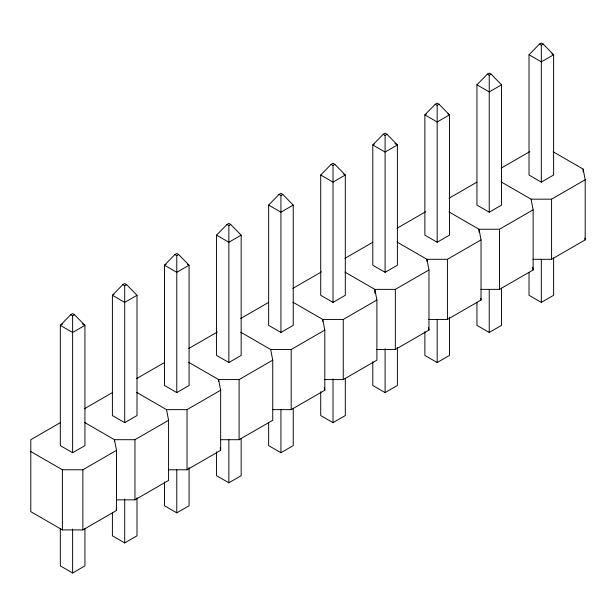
<?xml version="1.0" encoding="UTF-8"?>
<svg xmlns="http://www.w3.org/2000/svg" width="616" height="616" viewBox="0 0 616 616"><rect width="100%" height="100%" fill="white"/><g stroke="black" fill="none" stroke-linecap="round" stroke-linejoin="round"><path stroke-width="0.92" d="M70.74 314.699L60.322 325.348L60.322 445.622L72.626 452.722L84.931 445.622L84.931 325.348L74.513 314.699L72.626 313.606L70.74 314.699L72.626 315.785L74.513 314.699M122.815 284.63L112.405 295.287L112.405 415.554L124.701 422.653L137.006 415.554L137.006 295.287L126.588 284.63L124.701 283.545L122.815 284.63L124.701 285.724L126.588 284.63M174.898 254.562L164.48 265.219L164.48 385.485L176.784 392.592L189.081 385.485L189.081 265.219L178.671 254.562L176.784 253.476L174.898 254.562L176.784 255.655L178.671 254.562M216.555 235.15L226.973 224.501L228.859 223.408L230.746 224.501L241.164 235.15L241.164 355.417L228.859 362.524L216.555 355.417L216.555 235.15L228.859 242.257L241.164 235.15M268.638 205.082L279.048 194.433L280.935 193.339L282.821 194.433L293.239 205.082L293.239 325.356L280.935 332.455L268.638 325.356L268.638 205.082L280.935 212.189L293.239 205.082M320.713 175.021L331.131 164.364L333.017 163.279L334.896 164.364L345.314 175.021L345.314 295.287L333.017 302.387L320.713 295.287L320.713 175.021L333.017 182.12L345.314 175.021L343.674 174.074M383.206 134.296L372.788 144.953L372.788 265.219L385.092 272.326L397.389 265.219L397.389 144.953L386.979 134.296L385.092 133.21L383.206 134.296L385.092 135.389L386.979 134.296M435.281 104.235L424.871 114.884L424.871 235.15L437.168 242.257L449.472 235.15L449.472 114.884L439.054 104.235L437.168 103.141L435.281 104.235L437.168 105.321L439.054 104.235M476.946 84.816L487.356 74.166L489.243 73.073L491.129 74.166L501.547 84.816L501.547 205.09L489.243 212.189L476.946 205.09L476.946 84.816L489.243 91.923L501.547 84.816M529.021 54.755L539.439 44.098L541.325 43.012L543.212 44.098L553.622 54.755L553.622 175.021L541.325 182.12L529.021 175.021L529.021 54.755L541.325 61.854L553.622 54.755L551.982 53.808M226.973 224.501L228.859 225.587L230.746 224.501M279.048 194.433L280.935 195.518L282.821 194.433M331.131 164.364L333.017 165.45L334.896 164.364M487.356 74.166L489.243 75.252L491.129 74.166M539.439 44.098L541.325 45.184L543.212 44.098M62.786 323.931L60.322 325.348L72.626 332.455L84.931 325.348L82.467 323.931M114.045 294.34L112.405 295.287L124.701 302.387L137.006 295.287M166.12 264.272L164.48 265.219L176.784 272.318L189.081 265.219L187.441 264.272M374.428 144.005L372.788 144.953L385.092 152.052L397.389 144.953L394.933 143.528M426.511 113.937L424.871 114.884L437.168 121.991L449.472 114.884L447.832 113.937M60.322 422.653L30.8 439.701L30.8 511.673L62.378 529.906L82.875 529.906L116.501 510.487L116.501 450.358L114.453 439.701L84.538 422.43M84.515 408.685L112.405 392.592M136.598 378.624L164.48 362.524M188.673 348.556L217.379 331.986M240.748 318.487L268.638 302.387M292.831 288.419L321.529 271.849M344.906 258.358L372.788 242.257M396.981 228.29L425.687 211.719M449.064 198.221L476.946 182.12M501.139 168.153L529.845 151.582M30.8 451.536L62.378 469.769L82.875 469.769L116.501 450.358M114.453 441.61L114.453 439.701L134.958 439.701L168.576 420.289L166.528 409.632L136.613 392.361M166.528 409.632L187.033 409.632L220.659 390.221L218.611 379.572L188.696 362.3M218.611 381.481L218.611 379.572L239.108 379.572L272.734 360.152L270.686 349.503L240.771 332.232M270.686 349.503L291.191 349.503L324.809 330.091L322.761 319.435L292.846 302.163M322.761 321.344L322.761 319.435L343.266 319.435L376.892 300.023L374.836 289.366L344.929 272.095M374.836 293.185L374.836 289.366L395.341 289.366L428.967 269.954L426.919 259.305L397.004 242.034M426.919 261.207L426.919 259.305L447.424 259.305L481.042 239.886L478.994 229.237L449.079 211.966M478.994 232.101L478.994 229.237L499.499 229.237L533.125 209.825L531.069 199.168L501.162 181.897M531.069 199.168L551.574 199.168L585.2 179.756L583.152 169.1L553.237 151.829M116.316 499.838L134.958 499.838L168.576 480.426L168.576 420.289M168.391 469.769L187.033 469.769L220.659 450.358L220.659 390.221M220.474 439.701L239.108 439.701L272.734 420.289L272.734 360.152M272.549 409.632L291.191 409.632L324.809 390.221L324.809 330.091M324.624 379.572L343.266 379.572L376.892 360.16L376.892 300.023M376.707 349.503L395.341 349.503L428.967 330.091L428.967 269.954M428.782 319.435L447.424 319.435L481.042 300.023L481.042 239.886M480.857 289.366L499.499 289.366L533.125 269.954L533.125 209.825M532.932 259.305L551.574 259.305L585.2 239.886L585.2 179.756M60.322 528.659L60.322 565.888L72.626 572.988L84.931 565.888L84.931 528.659M112.405 512.912L112.405 535.82L124.701 542.927L137.006 535.82L137.006 497.643M164.48 481.889L164.48 505.759L176.784 512.858L189.081 505.759L189.081 467.575M216.555 451.828L216.555 475.691L228.859 482.79L241.164 475.691L241.164 438.461M268.638 422.715L268.638 445.622L280.935 452.722L293.239 445.622L293.239 408.393M320.713 391.691L320.713 415.554L333.017 422.661L345.314 415.554L345.314 378.332M372.788 361.623L372.788 385.485L385.092 392.592L397.389 385.485L397.389 347.309M424.871 331.562L424.871 355.424L437.168 362.524L449.472 355.424L449.472 317.24M476.946 302.448L476.946 325.356L489.243 332.455L501.547 325.356L501.547 288.126M529.021 272.38L529.021 295.287L541.325 302.394L553.622 295.287L553.622 258.065M584.861 238.115L585.2 239.886M532.609 267.29L533.125 269.954M480.703 298.244L481.042 300.023M428.451 327.427L428.967 330.091M324.301 387.556L324.809 390.221M220.143 447.693L220.659 450.358M116.162 508.716L116.501 510.487M583.152 169.1L583.152 171.964M551.574 199.168L551.574 259.305M541.325 45.184L541.325 182.12M541.325 259.436L541.325 302.394M499.499 229.237L499.499 289.366M489.243 75.252L489.243 212.189M489.243 289.505L489.243 332.455M447.424 259.305L447.424 319.435M437.168 105.321L437.168 242.257M437.168 319.573L437.168 362.524M395.341 289.366L395.341 349.503M385.092 135.389L385.092 272.326M385.092 348.687L385.092 392.592M343.266 319.435L343.266 379.572M333.017 165.45L333.017 302.387M333.017 378.748L333.017 422.661M291.191 349.503L291.191 409.632M280.935 195.518L280.935 332.455M280.935 409.771L280.935 452.722M239.108 379.572L239.108 439.701M228.859 225.587L228.859 362.524M228.859 439.839L228.859 482.79M187.033 409.632L187.033 469.769M176.784 255.655L176.784 392.592M176.784 469.908L176.784 512.858M134.958 439.701L134.958 499.838M124.701 285.724L124.701 422.653M124.701 499.014L124.701 542.927M82.875 469.769L82.875 529.906M72.626 315.785L72.626 452.722M72.626 529.082L72.626 572.988M62.378 469.769L62.378 529.906"/></g></svg>
